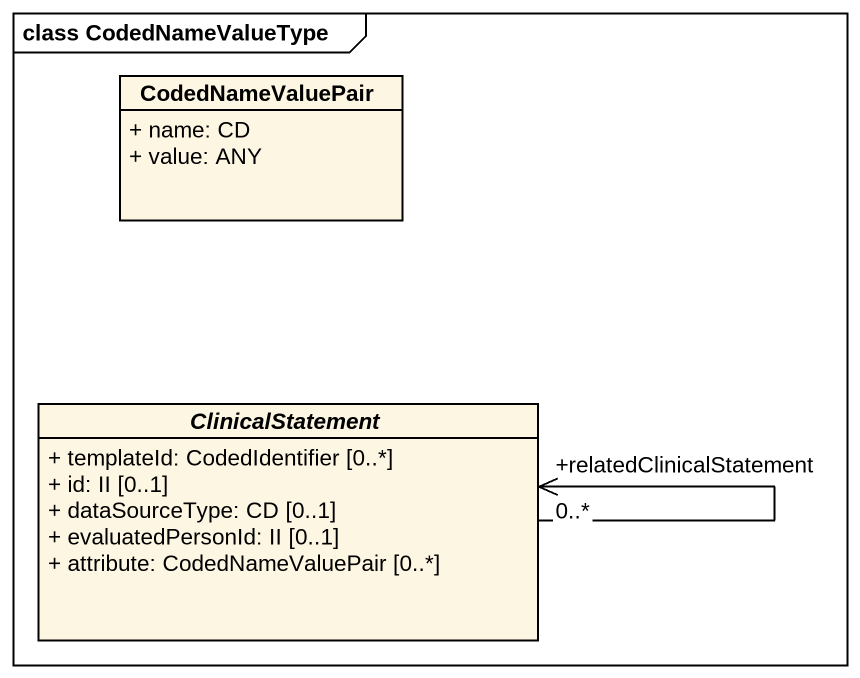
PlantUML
@startuml
mainframe class CodedNameValueType
hide circle
hide empty members
skinparam classAttributeIconSize 0
class CodedNameValuePair {
  + name: CD
  + value: ANY
}
abstract class ClinicalStatement {
  + templateId: CodedIdentifier [0..*]
  + id: II [0..1]
  + dataSourceType: CD [0..1]
  + evaluatedPersonId: II [0..1]
  + attribute: CodedNameValuePair [0..*]
}
ClinicalStatement --> "+relatedClinicalStatement\n0..*" ClinicalStatement
@enduml
